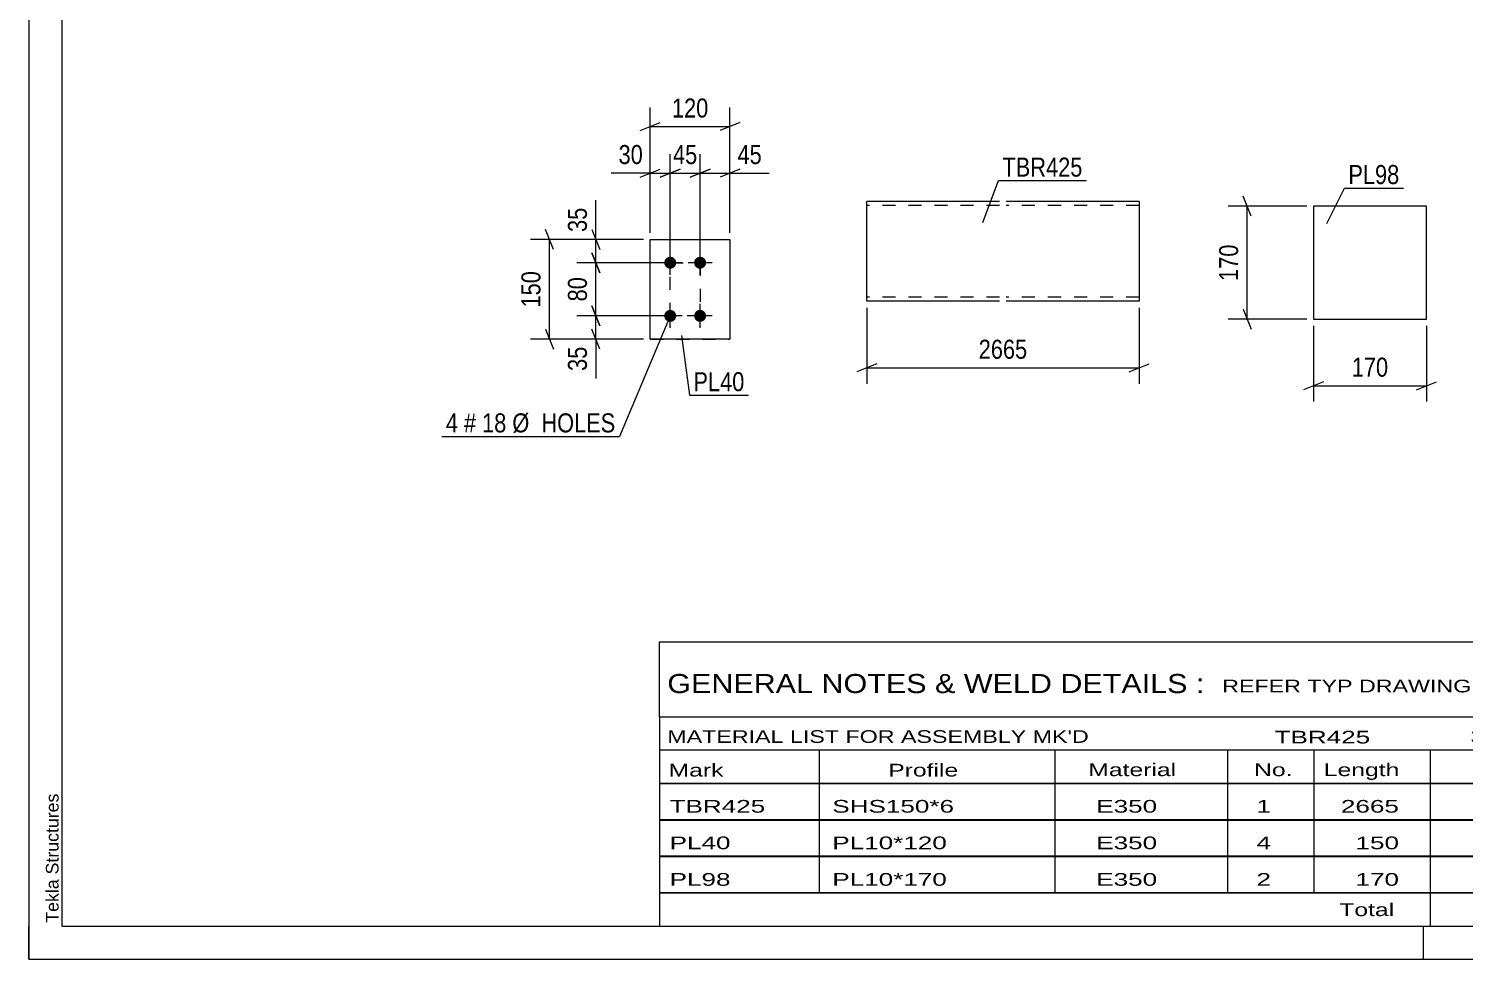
# Model space of a CAD drawing. Header units: millimetres. Extents: x 0 to 420, y 0 to 297.
# Drawn here: x 0 to 216.2, y 0 to 140 of the extents above; entities that cross this region are included whole.
import ezdxf

# ---------------------------------------------------------------- set-up
doc = ezdxf.new("R2010")
doc.units = ezdxf.units.MM
doc.linetypes.add('DXK_LINE_DOT2', pattern=[3.9198, 1.9599, -1.9599])
doc.styles.add('Arial', font='ARIAL.TTF', dxfattribs={"height": 0.2})
doc.styles.add('Arial Narrow', font='ARIALN.TTF', dxfattribs={"height": 0.2})

# ---------------------------------------------------------------- blocks, each defined once
blk = doc.blocks.new('Unknown-580574120-1163')
at = {"color": 5, "linetype": 'Continuous'}
for p, q in [((0, 297), (0, 0)), ((5, 292), (5, 5)), ((0, 0), (0, 5)), ((5, 5), (415, 5)), ((210, 0), (210, 5)), ((0, 0), (420, 0))]:
    blk.add_line(p, q, dxfattribs=at)
at = {"color": 174, "linetype": 'Continuous', "style": 'Arial'}
blk.add_text('Tekla Structures', height=1.9102, rotation=90, dxfattribs=at).set_placement((4.5, 5.5))
blk = doc.blocks.new('Part-580574120-2157 - 2117')
at = {"color": 2, "linetype": 'Continuous'}
for p, q in [((93.59, 108.31), (105.59, 108.31)), ((93.59, 93.31), (93.59, 108.31)), ((105.59, 108.31), (105.59, 108.31)), ((105.59, 108.31), (105.59, 93.31)), ((105.59, 93.31), (93.59, 93.31)), ((93.59, 93.31), (93.59, 93.31))]:
    blk.add_line(p, q, dxfattribs=at)
at = {"color": 7, "linetype": 'DXK_LINE_DOT2'}
for p, q in [((93.59, 108.31), (105.59, 108.31)), ((93.59, 93.31), (105.59, 93.31)), ((93.59, 93.31), (93.59, 93.31))]:
    blk.add_line(p, q, dxfattribs=at)
blk = doc.blocks.new('Bolt-580574120-2152 - 2117')
at = {"linetype": 'Continuous'}
for points in [[(96.59, 103.91), (96.4, 103.93), (96.22, 103.99), (96.06, 104.09), (95.92, 104.21), (95.81, 104.36), (95.74, 104.54), (95.7, 104.72), (95.7, 104.91), (95.74, 105.09), (95.81, 105.26), (95.92, 105.42), (96.06, 105.54), (96.22, 105.64), (96.4, 105.69), (96.59, 105.71), (96.78, 105.69), (96.96, 105.64), (97.12, 105.54), (97.26, 105.42), (97.37, 105.26), (97.45, 105.09), (97.49, 104.91), (97.49, 104.72), (97.45, 104.54), (97.37, 104.36), (97.26, 104.21), (97.12, 104.09), (96.96, 103.99), (96.78, 103.93)], [(101.09, 103.91), (100.9, 103.93), (100.72, 103.99), (100.56, 104.09), (100.42, 104.21), (100.31, 104.36), (100.24, 104.54), (100.2, 104.72), (100.2, 104.91), (100.24, 105.09), (100.31, 105.26), (100.42, 105.42), (100.56, 105.54), (100.72, 105.64), (100.9, 105.69), (101.09, 105.71), (101.28, 105.69), (101.46, 105.64), (101.62, 105.54), (101.76, 105.42), (101.87, 105.26), (101.95, 105.09), (101.99, 104.91), (101.99, 104.72), (101.95, 104.54), (101.87, 104.36), (101.76, 104.21), (101.62, 104.09), (101.46, 103.99), (101.28, 103.93)], [(96.59, 95.91), (96.4, 95.93), (96.22, 95.99), (96.06, 96.09), (95.92, 96.21), (95.81, 96.36), (95.74, 96.54), (95.7, 96.72), (95.7, 96.91), (95.74, 97.09), (95.81, 97.26), (95.92, 97.42), (96.06, 97.54), (96.22, 97.64), (96.4, 97.69), (96.59, 97.71), (96.78, 97.69), (96.96, 97.64), (97.12, 97.54), (97.26, 97.42), (97.37, 97.26), (97.45, 97.09), (97.49, 96.91), (97.49, 96.72), (97.45, 96.54), (97.37, 96.36), (97.26, 96.21), (97.12, 96.09), (96.96, 95.99), (96.78, 95.93)], [(101.09, 95.91), (100.9, 95.93), (100.72, 95.99), (100.56, 96.09), (100.42, 96.21), (100.31, 96.36), (100.24, 96.54), (100.2, 96.72), (100.2, 96.91), (100.24, 97.09), (100.31, 97.26), (100.42, 97.42), (100.56, 97.54), (100.72, 97.64), (100.9, 97.69), (101.09, 97.71), (101.28, 97.69), (101.46, 97.64), (101.62, 97.54), (101.76, 97.42), (101.87, 97.26), (101.95, 97.09), (101.99, 96.91), (101.99, 96.72), (101.95, 96.54), (101.87, 96.36), (101.76, 96.21), (101.62, 96.09), (101.46, 95.99), (101.28, 95.93)]]:
    blk.add_hatch(color=1, dxfattribs=at).paths.add_polyline_path(points)
at = {"color": 1, "linetype": 'Continuous'}
for p, q in [((96.59, 103.01), (96.59, 106.61)), ((101.09, 103.01), (101.09, 106.61)), ((98.39, 104.81), (94.79, 104.81)), ((102.89, 104.81), (99.29, 104.81)), ((96.59, 95.01), (96.59, 98.61)), ((101.09, 95.01), (101.09, 98.61)), ((98.39, 96.81), (94.79, 96.81)), ((102.89, 96.81), (99.29, 96.81))]:
    blk.add_line(p, q, dxfattribs=at)
blk = doc.blocks.new('Part-580574120-2288 - 2282')
at = {"color": 2, "linetype": 'Continuous'}
for p, q in [((210.45, 113.31), (193.45, 113.31)), ((193.45, 113.31), (193.45, 96.31)), ((210.45, 96.31), (210.45, 113.31)), ((193.45, 96.31), (210.45, 96.31))]:
    blk.add_line(p, q, dxfattribs=at)
blk = doc.blocks.new('Part-580574120-2314 - 2307')
at = {"color": 2, "linetype": 'Continuous'}
for p, q in [((146.19, 114.01), (126.19, 114.01)), ((126.19, 99.1), (126.19, 114.01)), ((167.19, 114.01), (147.19, 114.01)), ((167.19, 114.01), (167.19, 113.92)), ((167.19, 113.92), (167.19, 112.81)), ((167.19, 112.81), (167.19, 99.01)), ((126.19, 99.01), (126.19, 99.1)), ((146.19, 99.01), (126.19, 99.01)), ((167.19, 99.01), (147.19, 99.01))]:
    blk.add_line(p, q, dxfattribs=at)
at = {"color": 7, "linetype": 'DXK_LINE_DOT2'}
for p, q in [((146.19, 113.41), (126.19, 113.41)), ((167.19, 113.41), (147.19, 113.41)), ((167.19, 113.66), (167.19, 112.81)), ((126.19, 99.61), (126.19, 99.66)), ((146.19, 99.61), (126.19, 99.61)), ((167.19, 99.61), (147.19, 99.61)), ((167.19, 99.66), (167.19, 99.75)), ((167.19, 99.61), (167.19, 99.66)), ((167.19, 99.61), (167.19, 99.66)), ((126.19, 99.01), (126.19, 99.01))]:
    blk.add_line(p, q, dxfattribs=at)
blk = doc.blocks.new('Rectangle-580574120-2267 - 2117')
at = {"color": 1, "linetype": 'DXK_LINE_DOT2'}
blk.add_lwpolyline([(96.59, 104.81), (101.09, 104.81), (101.09, 96.81), (96.59, 96.81), (96.59, 104.81)], close=True, dxfattribs=at)
blk = doc.blocks.new('StraightDimension-580574120-2160 - 2117')
at = {"color": 7, "linetype": 'Continuous'}
for p, q in [((93.59, 109.31), (93.59, 128.16)), ((105.59, 109.31), (105.59, 128.16)), ((92.09, 124.71), (95.09, 125.91)), ((107.09, 125.91), (104.09, 124.71)), ((93.59, 125.31), (105.59, 125.31))]:
    blk.add_line(p, q, dxfattribs=at)
at = {"color": 0}
blk.add_wipeout([(102.93, 126.06), (102.93, 130.26), (96.25, 130.26), (96.25, 126.06)], dxfattribs=at)
at = {"color": 3, "style": 'Arial Narrow'}
blk.add_text('120', height=2.863, dxfattribs=at).set_placement((96.85, 126.66))
blk = doc.blocks.new('StraightDimension-580574120-2177 - 2117')
at = {"color": 7, "linetype": 'Continuous'}
for p, q in [((96.59, 105.81), (96.59, 121.16)), ((101.09, 105.81), (101.09, 121.16)), ((95.09, 117.71), (98.09, 118.91)), ((102.59, 118.91), (99.59, 117.71)), ((96.59, 118.31), (101.09, 118.31))]:
    blk.add_line(p, q, dxfattribs=at)
at = {"color": 0}
blk.add_wipeout([(101.27, 119.06), (101.27, 123.26), (96.41, 123.26), (96.41, 119.06)], dxfattribs=at)
at = {"color": 3, "style": 'Arial Narrow'}
blk.add_text('45', height=2.863, dxfattribs=at).set_placement((97.01, 119.66))
blk = doc.blocks.new('StraightDimension-580574120-2187 - 2117')
at = {"color": 7, "linetype": 'Continuous'}
for p, q in [((93.59, 109.31), (93.59, 121.16)), ((96.59, 105.81), (96.59, 121.16)), ((92.09, 117.71), (95.09, 118.91)), ((98.09, 118.91), (95.09, 117.71)), ((93.59, 118.31), (96.59, 118.31))]:
    blk.add_line(p, q, dxfattribs=at)
at = {"color": 0}
blk.add_wipeout([(93.07, 119.06), (93.07, 123.26), (88.21, 123.26), (88.21, 119.06)], dxfattribs=at)
at = {"color": 7, "linetype": 'Continuous'}
blk.add_line((93.59, 118.31), (87.68, 118.31), dxfattribs=at)
blk.add_line((93.59, 118.31), (87.68, 118.31), dxfattribs=at)
at = {"color": 3, "style": 'Arial Narrow'}
blk.add_text('30', height=2.863, dxfattribs=at).set_placement((88.81, 119.66))
blk = doc.blocks.new('StraightDimension-580574120-2200 - 2117')
at = {"color": 7, "linetype": 'Continuous'}
for p, q in [((101.09, 105.81), (101.09, 121.16)), ((105.59, 109.31), (105.59, 121.16)), ((99.59, 117.71), (102.59, 118.91)), ((107.09, 118.91), (104.09, 117.71)), ((101.09, 118.31), (105.59, 118.31))]:
    blk.add_line(p, q, dxfattribs=at)
at = {"color": 0}
blk.add_wipeout([(110.97, 119.06), (110.97, 123.26), (106.12, 123.26), (106.12, 119.06)], dxfattribs=at)
at = {"color": 7, "linetype": 'Continuous'}
blk.add_line((105.59, 118.31), (111.5, 118.31), dxfattribs=at)
blk.add_line((105.59, 118.31), (111.5, 118.31), dxfattribs=at)
at = {"color": 3, "style": 'Arial Narrow'}
blk.add_text('45', height=2.863, dxfattribs=at).set_placement((106.72, 119.66))
blk = doc.blocks.new('StraightDimension-580574120-2214 - 2117')
at = {"color": 7, "linetype": 'Continuous'}
for p, q in [((92.59, 108.31), (75.55, 108.31)), ((79, 106.81), (77.8, 109.81)), ((78.4, 93.31), (78.4, 108.31)), ((92.59, 93.31), (75.55, 93.31)), ((77.8, 94.81), (79, 91.81))]:
    blk.add_line(p, q, dxfattribs=at)
at = {"color": 0}
blk.add_wipeout([(77.65, 104.16), (73.45, 104.16), (73.45, 97.47), (77.65, 97.47)], dxfattribs=at)
at = {"color": 3, "style": 'Arial Narrow'}
blk.add_text('150', height=2.863, rotation=90.0002, dxfattribs=at).set_placement((77.05, 98.07))
blk = doc.blocks.new('StraightDimension-580574120-2231 - 2117')
at = {"color": 7, "linetype": 'Continuous'}
for p, q in [((84.8, 98.31), (86, 95.31)), ((95.59, 96.81), (82.55, 96.81)), ((85.4, 93.31), (85.4, 96.81)), ((92.59, 93.31), (82.55, 93.31)), ((86, 91.81), (84.8, 94.81))]:
    blk.add_line(p, q, dxfattribs=at)
at = {"color": 0}
blk.add_wipeout([(84.65, 92.79), (80.45, 92.79), (80.45, 87.93), (84.65, 87.93)], dxfattribs=at)
at = {"color": 7, "linetype": 'Continuous'}
blk.add_line((85.4, 93.31), (85.4, 87.41), dxfattribs=at)
blk.add_line((85.4, 93.31), (85.4, 87.41), dxfattribs=at)
at = {"color": 3, "style": 'Arial Narrow'}
blk.add_text('35', height=2.863, rotation=90.0002, dxfattribs=at).set_placement((84.05, 88.53))
blk = doc.blocks.new('StraightDimension-580574120-2244 - 2117')
at = {"color": 7, "linetype": 'Continuous'}
for p, q in [((84.8, 106.31), (86, 103.31)), ((95.59, 104.81), (82.55, 104.81)), ((85.4, 96.81), (85.4, 104.81)), ((86, 95.31), (84.8, 98.31)), ((95.59, 96.81), (82.55, 96.81))]:
    blk.add_line(p, q, dxfattribs=at)
at = {"color": 0}
blk.add_wipeout([(84.65, 103.24), (80.45, 103.24), (80.45, 98.39), (84.65, 98.39)], dxfattribs=at)
at = {"color": 3, "style": 'Arial Narrow'}
blk.add_text('80', height=2.863, rotation=90.0002, dxfattribs=at).set_placement((84.05, 98.99))
blk = doc.blocks.new('StraightDimension-580574120-2254 - 2117')
at = {"color": 7, "linetype": 'Continuous'}
for p, q in [((92.59, 108.31), (82.55, 108.31)), ((84.8, 109.81), (86, 106.81)), ((85.4, 104.81), (85.4, 108.31)), ((86, 103.31), (84.8, 106.31)), ((95.59, 104.81), (82.55, 104.81))]:
    blk.add_line(p, q, dxfattribs=at)
at = {"color": 0}
blk.add_wipeout([(84.65, 113.7), (80.45, 113.7), (80.45, 108.84), (84.65, 108.84)], dxfattribs=at)
at = {"color": 7, "linetype": 'Continuous'}
blk.add_line((85.4, 108.31), (85.4, 114.22), dxfattribs=at)
blk.add_line((85.4, 108.31), (85.4, 114.22), dxfattribs=at)
at = {"color": 3, "style": 'Arial Narrow'}
blk.add_text('35', height=2.863, rotation=90.0002, dxfattribs=at).set_placement((84.05, 109.44))
blk = doc.blocks.new('StraightDimension-580574120-2290 - 2282')
at = {"color": 7, "linetype": 'Continuous'}
for p, q in [((184.05, 111.81), (182.85, 114.81)), ((192.45, 113.31), (180.6, 113.31)), ((183.45, 96.31), (183.45, 113.31)), ((182.85, 97.81), (184.05, 94.81)), ((192.45, 96.31), (180.6, 96.31))]:
    blk.add_line(p, q, dxfattribs=at)
at = {"color": 0}
blk.add_wipeout([(182.7, 108.15), (178.5, 108.15), (178.5, 101.47), (182.7, 101.47)], dxfattribs=at)
at = {"color": 3, "style": 'Arial Narrow'}
blk.add_text('170', height=2.863, rotation=90.0002, dxfattribs=at).set_placement((182.1, 102.07))
blk = doc.blocks.new('StraightDimension-580574120-2299 - 2282')
at = {"color": 7, "linetype": 'Continuous'}
for p, q in [((193.45, 95.31), (193.45, 83.91)), ((210.45, 95.31), (210.45, 83.91)), ((194.95, 86.91), (191.95, 85.71)), ((208.95, 85.71), (211.95, 86.91)), ((193.45, 86.31), (210.45, 86.31))]:
    blk.add_line(p, q, dxfattribs=at)
at = {"color": 0}
blk.add_wipeout([(205.29, 87.06), (205.29, 91.26), (198.61, 91.26), (198.61, 87.06)], dxfattribs=at)
at = {"color": 3, "style": 'Arial Narrow'}
blk.add_text('170', height=2.863, dxfattribs=at).set_placement((199.21, 87.66))
blk = doc.blocks.new('StraightDimension-580574120-2317 - 2307')
at = {"color": 7, "linetype": 'Continuous'}
for p, q in [((126.19, 98.01), (126.19, 86.61)), ((167.19, 98.01), (167.19, 86.61)), ((127.69, 89.61), (124.69, 88.41)), ((126.19, 89.01), (167.19, 89.01)), ((165.69, 88.41), (168.69, 89.61))]:
    blk.add_line(p, q, dxfattribs=at)
at = {"color": 0}
blk.add_wipeout([(150.95, 89.76), (150.95, 93.96), (142.44, 93.96), (142.44, 89.76)], dxfattribs=at)
at = {"color": 3, "style": 'Arial Narrow'}
blk.add_text('2665', height=2.863, dxfattribs=at).set_placement((143.04, 90.36))
blk = doc.blocks.new('Unknown-580574120-3720')
at = {"color": 7, "linetype": 'Continuous'}
for p, q in [((95, 47.75), (255, 47.75)), ((95, 36.5), (95, 47.75)), ((255, 47.75), (255, 36.5)), ((95, 36.5), (255, 36.5)), ((95, 36.5), (95, 31.5)), ((255, 36.5), (255, 31.5)), ((95, 31.5), (255, 31.5)), ((95, 31.5), (95, 26.5)), ((119, 31.5), (119, 26.5)), ((154.5, 31.5), (154.5, 26.5)), ((180.5, 31.5), (180.5, 26.5)), ((193.5, 31.5), (193.5, 26.5)), ((211, 31.5), (211, 26.5)), ((233, 31.5), (233, 26.5)), ((255, 31.5), (255, 26.5)), ((95, 26.5), (255, 26.5)), ((95, 26.45), (95, 21.05)), ((95, 26.45), (255, 26.45)), ((119, 26.5), (119, 21)), ((154.5, 26.5), (154.5, 21)), ((180.5, 26.5), (180.5, 21)), ((193.5, 26.5), (193.5, 21)), ((211, 26.5), (211, 21)), ((233, 26.5), (233, 21)), ((255, 26.45), (255, 21.05)), ((95, 21.05), (255, 21.05)), ((95, 20.95), (95, 15.55)), ((95, 20.95), (255, 20.95)), ((119, 21), (119, 15.5)), ((154.5, 21), (154.5, 15.5)), ((180.5, 21), (180.5, 15.5)), ((193.5, 21), (193.5, 15.5)), ((211, 21), (211, 15.5)), ((233, 21), (233, 15.5)), ((255, 20.95), (255, 15.55)), ((95, 15.55), (255, 15.55)), ((95, 15.45), (95, 10.05)), ((95, 15.45), (255, 15.45)), ((119, 15.5), (119, 10)), ((154.5, 15.5), (154.5, 10)), ((180.5, 15.5), (180.5, 10)), ((193.5, 15.5), (193.5, 10)), ((211, 15.5), (211, 10)), ((233, 15.5), (233, 10)), ((255, 15.45), (255, 10.05)), ((95, 10.05), (255, 10.05)), ((95, 10), (255, 10)), ((95, 10), (95, 5)), ((211, 10), (211, 5)), ((233, 10), (233, 5)), ((255, 10), (255, 5)), ((95, 5), (255, 5))]:
    blk.add_line(p, q, dxfattribs=at)
at = {"color": 7, "style": 'Arial Narrow'}
for s, height, width, p in [('GENERAL NOTES & WELD DETAILS :', 2.8633, 1.4, (96.15, 40.06)), ('REFER TYP DRAWING TYP-01', 1.9089, 1.6, (179.7, 40.16)), ("MATERIAL LIST FOR ASSEMBLY MK'D", 1.9089, 1.6, (96.15, 32.56)), ('TBR425', 1.909, 1.794707, (187.59, 32.47)), ('3', 1.91, 1.794707, (217.08, 32.56)), ('No. Required', 1.9089, 1.6, (226.41, 32.56)), ('Mark', 1.909, 1.7, (96.34, 27.5)), ('Profile', 1.909, 1.7, (129.41, 27.5)), ('Material', 1.909, 1.7, (159.54, 27.56)), ('No.', 1.909, 1.7, (184.5, 27.56)), ('Length', 1.909, 1.7, (195, 27.56)), ('Area', 1.909, 1.7, (217.5, 27.56)), ('Weight', 1.909, 1.7, (237, 27.56))]:
    blk.add_text(s, height=height, dxfattribs=dict(at, width=width)).set_placement(p)
at = {"color": 7, "linetype": 'Continuous', "style": 'Arial Narrow'}
for s, height, width, p in [('TBR425', 1.909, 1.794707, (96.5, 22.06)), ('SHS150*6', 1.909, 1.794707, (121, 22.06)), ('E350', 1.909, 1.794707, (160.74, 22.06)), ('1', 1.91, 1.794707, (184.86, 22.06)), ('2665', 1.909, 1.794707, (197.58, 22.06)), ('1.6', 1.909, 1.794707, (221.32, 22.06)), ('72.3', 1.909, 1.794707, (240.14, 22.06)), ('PL40', 1.909, 1.794707, (96.5, 16.56)), ('PL10*120', 1.909, 1.794707, (121, 16.56)), ('E350', 1.909, 1.794707, (160.74, 16.56)), ('4', 1.91, 1.794707, (184.86, 16.56)), ('150', 1.909, 1.794707, (199.77, 16.56)), ('0.0', 1.909, 1.794707, (221.32, 16.56)), ('5.7', 1.909, 1.794707, (242.33, 16.56)), ('PL98', 1.909, 1.794707, (96.5, 11.06)), ('PL10*170', 1.909, 1.794707, (121, 11.06)), ('E350', 1.909, 1.794707, (160.74, 11.06)), ('2', 1.91, 1.794707, (184.86, 11.06)), ('170', 1.909, 1.794707, (199.77, 11.06)), ('0.1', 1.909, 1.794707, (221.32, 11.06)), ('4.5', 1.909, 1.794707, (242.33, 11.06)), ('Total', 1.909, 1.7, (197.33, 6.5)), ('1.9', 1.909, 1.794707, (220.83, 6.5)), ('82.5', 1.909, 1.794707, (240.14, 6.5))]:
    blk.add_text(s, height=height, dxfattribs=dict(at, width=width)).set_placement(p)
blk = doc.blocks.new('Mark-580574120-2148 - 2117')
at = {"color": 0}
blk.add_wipeout([(64.64, 79.28), (64.64, 82.28), (62.81, 82.28), (62.81, 79.28)], dxfattribs=at)
blk.add_wipeout([(64.64, 79.28), (64.64, 82.28), (62.81, 82.28), (62.81, 79.28)], dxfattribs=at)
blk.add_wipeout([(67.36, 79.28), (67.36, 82.28), (65.54, 82.28), (65.54, 79.28)], dxfattribs=at)
blk.add_wipeout([(67.36, 79.28), (67.36, 82.28), (65.54, 82.28), (65.54, 79.28)], dxfattribs=at)
at = {"color": 3, "style": 'Arial Narrow'}
blk.add_text('4', height=2.86, dxfattribs=at).set_placement((62.81, 79.28))
at = {"color": 0}
blk.add_wipeout([(71.92, 79.28), (71.92, 82.28), (68.26, 82.28), (68.26, 79.28)], dxfattribs=at)
blk.add_wipeout([(71.92, 79.28), (71.92, 82.28), (68.26, 82.28), (68.26, 79.28)], dxfattribs=at)
at = {"color": 3, "style": 'Arial Narrow'}
blk.add_text('#', height=2.86, dxfattribs=at).set_placement((65.54, 79.28))
at = {"color": 0}
blk.add_wipeout([(88.35, 79.28), (88.35, 82.28), (72.82, 82.28), (72.82, 79.28)], dxfattribs=at)
blk.add_wipeout([(88.35, 79.28), (88.35, 82.28), (72.82, 82.28), (72.82, 79.28)], dxfattribs=at)
at = {"color": 7, "linetype": 'Continuous'}
for p in [(96.64, 96.94), (62.21, 78.68)]:
    blk.add_line(p, (88.95, 78.68), dxfattribs=at)
at = {"color": 3, "style": 'Arial Narrow'}
for s, p in [('18', (68.26, 79.28)), ('Ø  HOLES', (72.82, 79.28))]:
    blk.add_text(s, height=2.863, dxfattribs=at).set_placement(p)
blk = doc.blocks.new('Mark-580574120-2153 - 2117')
at = {"color": 0}
blk.add_wipeout([(107.77, 85.48), (107.77, 88.48), (100.09, 88.48), (100.09, 85.48)], dxfattribs=at)
blk.add_wipeout([(107.77, 85.48), (107.77, 88.48), (100.09, 88.48), (100.09, 85.48)], dxfattribs=at)
at = {"color": 30, "linetype": 'Continuous'}
for p, q in [((98.31, 93.84), (99.49, 84.88)), ((99.49, 84.88), (108.37, 84.88))]:
    blk.add_line(p, q, dxfattribs=at)
at = {"color": 3, "style": 'Arial Narrow'}
blk.add_text('PL40', height=2.863, dxfattribs=at).set_placement((100.09, 85.48))
blk = doc.blocks.new('Mark-580574120-2284 - 2282')
at = {"color": 0}
blk.add_wipeout([(206.38, 116.65), (206.38, 119.65), (198.7, 119.65), (198.7, 116.65)], dxfattribs=at)
blk.add_wipeout([(206.38, 116.65), (206.38, 119.65), (198.7, 119.65), (198.7, 116.65)], dxfattribs=at)
at = {"color": 30, "linetype": 'Continuous'}
for p, q in [((195.47, 110.69), (198.1, 116.05)), ((198.1, 116.05), (206.98, 116.05))]:
    blk.add_line(p, q, dxfattribs=at)
at = {"color": 3, "style": 'Arial Narrow'}
blk.add_text('PL98', height=2.863, dxfattribs=at).set_placement((198.7, 116.65))
blk = doc.blocks.new('Mark-580574120-2310 - 2307')
at = {"color": 0}
blk.add_wipeout([(158.68, 117.77), (158.68, 120.77), (146.62, 120.77), (146.62, 117.77)], dxfattribs=at)
blk.add_wipeout([(158.68, 117.77), (158.68, 120.77), (146.62, 120.77), (146.62, 117.77)], dxfattribs=at)
at = {"color": 30, "linetype": 'Continuous'}
for p, q in [((143.66, 110.86), (146.02, 117.17)), ((146.02, 117.17), (159.28, 117.17))]:
    blk.add_line(p, q, dxfattribs=at)
at = {"color": 3, "style": 'Arial Narrow'}
blk.add_text('TBR425', height=2.863, dxfattribs=at).set_placement((146.62, 117.77))

msp = doc.modelspace()

# ---------------------------------------------------------------- block references
for name in ['Unknown-580574120-1163', 'Part-580574120-2314 - 2307', 'Part-580574120-2288 - 2282', 'Part-580574120-2157 - 2117', 'Bolt-580574120-2152 - 2117', 'Rectangle-580574120-2267 - 2117', 'Unknown-580574120-3720']:
    msp.add_blockref(name, (0, 0))

# ---------------------------------------------------------------- next in the draw order: block references
for name in ['StraightDimension-580574120-2160 - 2117', 'Mark-580574120-2310 - 2307', 'Mark-580574120-2284 - 2282', 'StraightDimension-580574120-2290 - 2282', 'StraightDimension-580574120-2317 - 2307', 'Mark-580574120-2153 - 2117']:
    msp.add_blockref(name, (0, 0))

# ---------------------------------------------------------------- next in the draw order: block references
for name in ['StraightDimension-580574120-2177 - 2117', 'StraightDimension-580574120-2299 - 2282']:
    msp.add_blockref(name, (0, 0))

# ---------------------------------------------------------------- next in the draw order: block references
for name in ['StraightDimension-580574120-2187 - 2117', 'StraightDimension-580574120-2200 - 2117']:
    msp.add_blockref(name, (0, 0))

# ---------------------------------------------------------------- next in the draw order: block references
msp.add_blockref('StraightDimension-580574120-2214 - 2117', (0, 0))

# ---------------------------------------------------------------- next in the draw order: block references
msp.add_blockref('StraightDimension-580574120-2231 - 2117', (0, 0))

# ---------------------------------------------------------------- next in the draw order: block references
msp.add_blockref('StraightDimension-580574120-2244 - 2117', (0, 0))

# ---------------------------------------------------------------- next in the draw order: block references
for name in ['StraightDimension-580574120-2254 - 2117', 'Mark-580574120-2148 - 2117']:
    msp.add_blockref(name, (0, 0))

doc.saveas('drawing.dxf')
